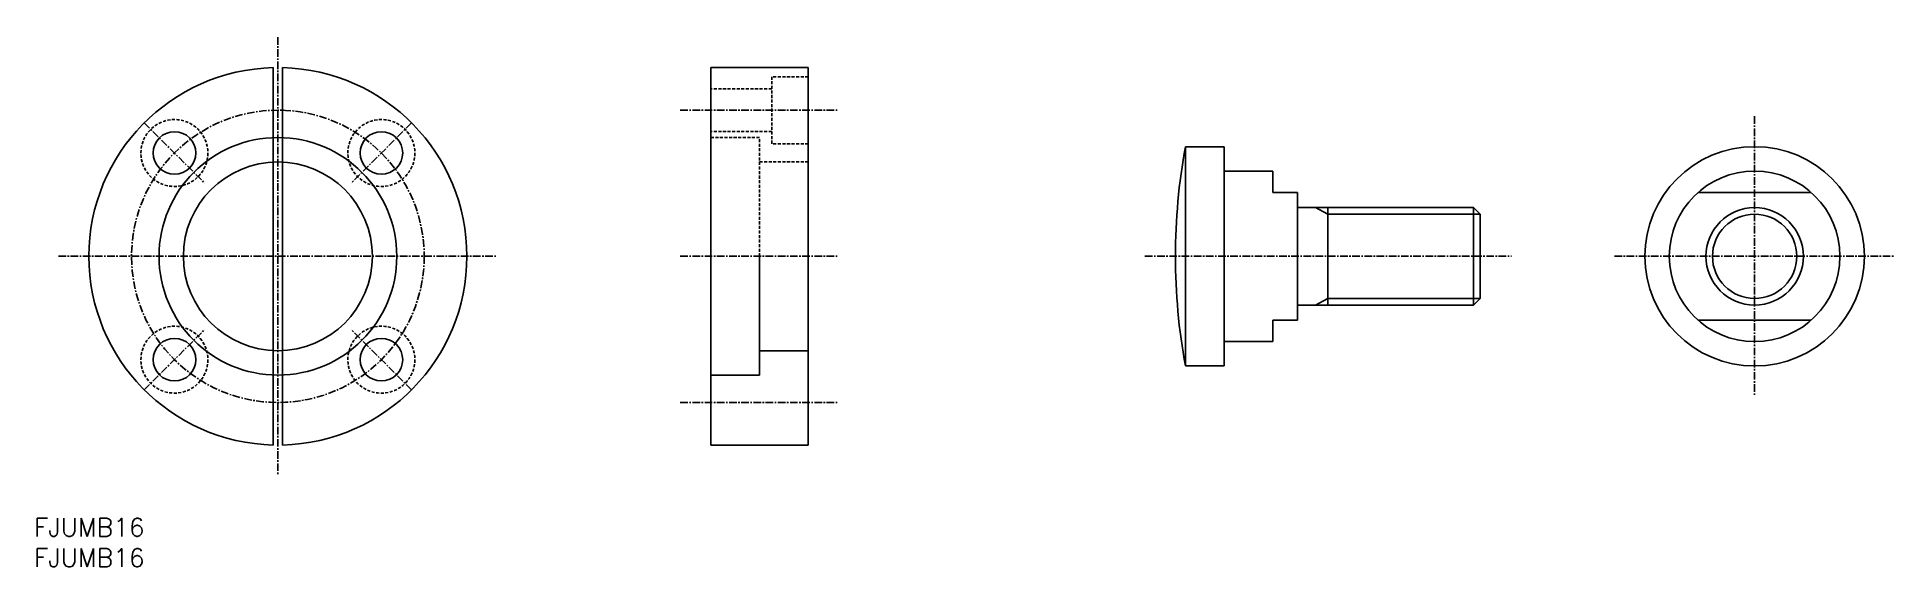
# Model space of a CAD drawing. Extents: x 1 to 305, y 0 to 87.
import ezdxf

# ---------------------------------------------------------------- set-up
doc = ezdxf.new("R2010")
doc.units = 0
doc.linetypes.add('CENTER', pattern=[2, 1.25, -0.25, 0.25, -0.25])
doc.linetypes.add('DASHED', pattern=[0.75, 0.5, -0.25])
doc.layers.get('0').update_dxf_attribs({"linetype": 'CONTINUOUS'})
doc.layers.add('CENTER', color=1, linetype='CENTER')
doc.styles.get("Standard").update_dxf_attribs({"font": 'txt.shx'})

# ---------------------------------------------------------------- blocks, each defined once
blk = doc.blocks.new('*U17')
at = {"color": 7, "linetype": 'CONTINUOUS'}
blk.add_text('FJUMB16', height=3, dxfattribs=at).set_placement((0, 0))
blk = doc.blocks.new('*U18')
at = {"color": 7, "linetype": 'CONTINUOUS'}
blk.add_text('FJUMB16', height=3, dxfattribs=at).set_placement((0, 5))

msp = doc.modelspace()

# ---------------------------------------------------------------- linework, layer by layer
at = {"color": 7, "linetype": 'CONTINUOUS'}
for p, q in [((39.25, 81.99), (39.25, 20.01)), ((40.75, 81.99), (40.75, 20.01)), ((111, 82), (111, 20)), ((111, 82), (127, 82)), ((127, 82), (127, 20)), ((188.84, 69), (195.21, 69)), ((188.84, 69), (188.84, 33)), ((195.21, 33), (195.21, 69)), ((195.21, 65), (203.21, 65)), ((203.21, 65), (203.21, 61.5)), ((203.21, 61.5), (207.21, 61.5)), ((207.21, 61.5), (207.21, 40.5)), ((291.47, 61.5), (272.95, 61.5)), ((236.12, 59), (207.21, 59)), ((212.21, 59), (212.21, 43)), ((237.21, 57.92), (236.12, 59)), ((236.12, 43), (236.12, 59)), ((237.21, 57.92), (237.21, 44.08)), ((119, 31.5), (119, 51)), ((236.12, 43), (207.21, 43)), ((237.21, 44.08), (236.12, 43)), ((203.21, 40.5), (207.21, 40.5)), ((203.21, 40.5), (203.21, 37)), ((272.95, 40.5), (291.47, 40.5)), ((195.21, 37), (203.21, 37)), ((195.21, 33), (195.21, 37)), ((127, 35.5), (119, 35.5)), ((119, 31.5), (111, 31.5)), ((195.21, 33), (188.84, 33)), ((127, 20), (111, 20))]:
    msp.add_line(p, q, dxfattribs=at)
at = {"color": 3, "linetype": 'DASHED'}
for p, q in [((127, 80.5), (121, 80.5)), ((121, 69.5), (121, 80.5)), ((121, 78.5), (111, 78.5)), ((121, 71.5), (111, 71.5)), ((119, 70.5), (111, 70.5)), ((119, 51), (119, 70.5)), ((127, 69.5), (121, 69.5)), ((127, 66.5), (119, 66.5))]:
    msp.add_line(p, q, dxfattribs=at)
at = {"color": 3, "linetype": 'CONTINUOUS'}
for p, q in [((212.21, 57.92), (210.21, 59)), ((237.21, 57.92), (212.21, 57.92)), ((212.21, 44.08), (210.21, 43)), ((237.21, 44.08), (212.21, 44.08))]:
    msp.add_line(p, q, dxfattribs=at)
at = {"color": 3, "linetype": 'DASHED'}
for centre in [(23.03, 67.97), (56.97, 67.97), (23.03, 34.03), (56.97, 34.03)]:
    msp.add_circle(centre, 5.5, dxfattribs=at)
at = {"color": 7, "linetype": 'CONTINUOUS'}
for centre, radius in [((23.03, 67.97), 3.5), ((40, 51), 19.5), ((56.97, 67.97), 3.5), ((282.21, 51), 18), ((40, 51), 15.5), ((282.21, 51), 14), ((282.21, 51), 6.92), ((23.03, 34.03), 3.5), ((56.97, 34.03), 3.5)]:
    msp.add_circle(centre, radius, dxfattribs=at)
at = {"color": 3, "linetype": 'CONTINUOUS'}
msp.add_circle((282.21, 51), 8, dxfattribs=at)
at = {"color": 7, "linetype": 'CONTINUOUS'}
for centre, radius, start, end in [((40, 51), 31, 91.3863, 268.6137), ((40, 51), 31, 271.3863, 88.6137), ((287.21, 51), 100, 169.6302, 190.3698)]:
    msp.add_arc(centre, radius, start, end, dxfattribs=at)
at = {"layer": 'CENTER', "color": 1, "linetype": 'CENTER'}
for p, q in [((40, 87), (40, 15)), ((106, 75), (132, 75)), ((282.21, 74), (282.21, 28)), ((18.08, 72.92), (27.98, 63.02)), ((61.92, 72.92), (52.02, 63.02)), ((4, 51), (76, 51)), ((106, 51), (132, 51)), ((182.21, 51), (242.35, 51)), ((259.21, 51), (305.21, 51)), ((18.08, 29.08), (27.98, 38.98)), ((61.92, 29.08), (52.02, 38.98)), ((106, 27), (132, 27))]:
    msp.add_line(p, q, dxfattribs=at)
msp.add_circle((40, 51), 24, dxfattribs=at)

# ---------------------------------------------------------------- block references
at = {"color": 7, "linetype": 'CONTINUOUS'}
for name in ['*U18', '*U17']:
    msp.add_blockref(name, (0, 0), dxfattribs=at)

doc.saveas('drawing.dxf')
